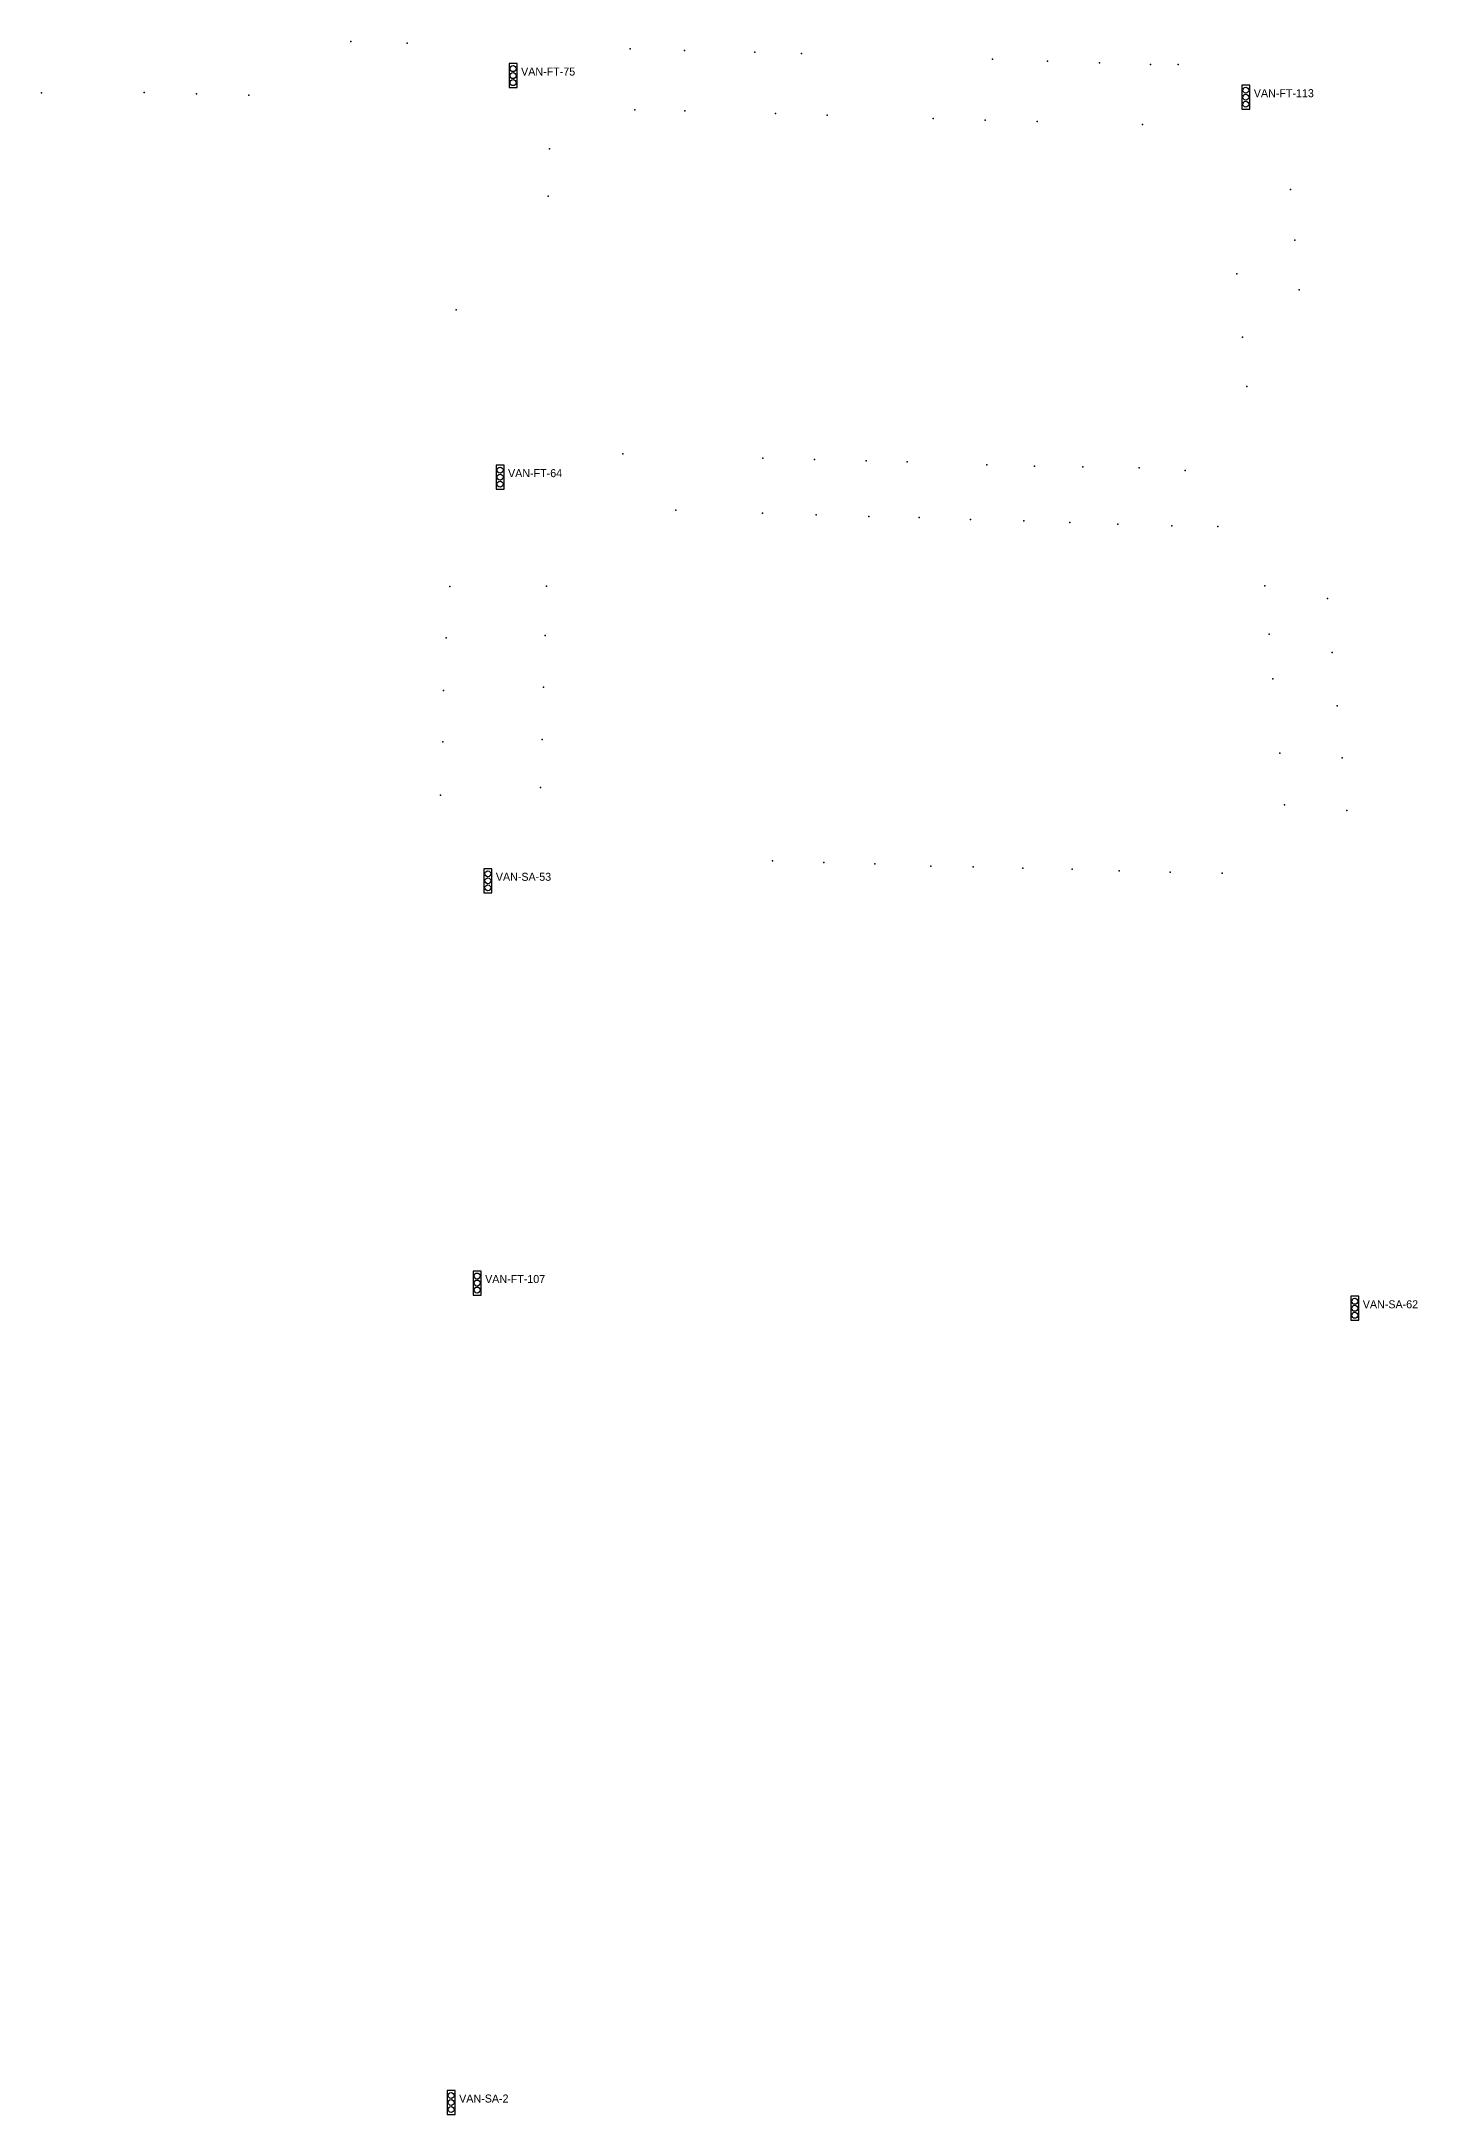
# Model space of a CAD drawing. Header units: inches. Extents: x 486474 to 494239, y 5455982 to 5460069.
# Drawn here: x 492629 to 492973, y 5458020 to 5458538 of the extents above; entities that cross this region are included whole.
import ezdxf

# ---------------------------------------------------------------- set-up
doc = ezdxf.new("R2010")
doc.units = ezdxf.units.IN
doc.header["$MEASUREMENT"] = 0
doc.layers.add('Parking Meters', color=10, linetype='Continuous')
doc.layers.add('Traffic Signals', color=10, linetype='Continuous')

msp = doc.modelspace()

# ---------------------------------------------------------------- linework, layer by layer
at = {"layer": 'Parking Meters', "color": 7}
for p in [(492705.89, 5458538.48), (492705.89, 5458538.48), (492720, 5458538.02), (492720, 5458538.02), (492775.68, 5458536.62), (492775.68, 5458536.62), (492789.31, 5458536.24), (492789.31, 5458536.24), (492806.84, 5458535.79), (492818.55, 5458535.45), (492818.55, 5458535.45), (492866.25, 5458534.07), (492880.07, 5458533.56), (492880.07, 5458533.56), (492893.01, 5458533.17), (492893.01, 5458533.17), (492905.75, 5458532.75), (492905.75, 5458532.75), (492912.73, 5458532.73), (492628.56, 5458525.61), (492628.56, 5458525.61), (492654.24, 5458525.71), (492654.24, 5458525.71), (492667.33, 5458525.42), (492667.33, 5458525.42), (492680.39, 5458525.05), (492680.39, 5458525.05), (492776.9, 5458521.4), (492776.9, 5458521.4), (492789.39, 5458521.1), (492789.39, 5458521.1), (492812.07, 5458520.44), (492812.07, 5458520.44), (492824.99, 5458520.02), (492824.99, 5458520.02), (492851.43, 5458519.25), (492851.43, 5458519.25), (492864.49, 5458518.78), (492864.49, 5458518.78), (492877.48, 5458518.44), (492877.48, 5458518.44), (492903.77, 5458517.71), (492903.77, 5458517.71), (492755.59, 5458511.63), (492755.23, 5458499.8), (492755.23, 5458499.8), (492940.77, 5458501.48), (492940.77, 5458501.48), (492941.89, 5458488.78), (492941.89, 5458488.78), (492927.32, 5458480.4), (492942.97, 5458476.4), (492942.97, 5458476.4), (492732.25, 5458471.38), (492732.25, 5458471.38), (492928.74, 5458464.55), (492928.74, 5458464.55), (492929.86, 5458452.2), (492929.86, 5458452.2), (492773.84, 5458435.4), (492773.84, 5458435.4), (492808.89, 5458434.35), (492808.89, 5458434.35), (492821.75, 5458433.97), (492821.75, 5458433.97), (492834.72, 5458433.68), (492834.72, 5458433.68), (492844.96, 5458433.37), (492844.96, 5458433.37), (492864.89, 5458432.68), (492864.89, 5458432.68), (492876.81, 5458432.31), (492876.81, 5458432.31), (492888.87, 5458432.13), (492902.92, 5458431.88), (492914.42, 5458431.2), (492914.42, 5458431.2), (492787.1, 5458421.28), (492787.1, 5458421.28), (492808.79, 5458420.58), (492808.79, 5458420.58), (492822.24, 5458420.12), (492822.24, 5458420.12), (492835.33, 5458419.76), (492835.33, 5458419.76), (492847.99, 5458419.45), (492847.99, 5458419.45), (492860.8, 5458419.02), (492860.8, 5458419.02), (492874.15, 5458418.64), (492874.15, 5458418.64), (492885.61, 5458418.22), (492885.61, 5458418.22), (492897.61, 5458417.85), (492897.61, 5458417.85), (492911.07, 5458417.36), (492911.07, 5458417.36), (492922.62, 5458417.23), (492730.6, 5458402.23), (492730.6, 5458402.23), (492754.83, 5458402.31), (492754.83, 5458402.31), (492934.36, 5458402.42), (492934.36, 5458402.42), (492949.99, 5458399.21), (492949.99, 5458399.21), (492729.72, 5458389.4), (492729.72, 5458389.4), (492754.48, 5458389.97), (492754.48, 5458389.97), (492935.45, 5458390.36), (492935.45, 5458390.36), (492951.18, 5458385.75), (492951.18, 5458385.75), (492936.39, 5458379.14), (492729.08, 5458376.23), (492729.08, 5458376.23), (492754.08, 5458377.06), (492754.08, 5458377.06), (492952.41, 5458372.44), (492952.41, 5458372.44), (492728.86, 5458363.43), (492728.86, 5458363.43), (492753.68, 5458364.02), (492753.68, 5458364.02), (492938.1, 5458360.59), (492938.1, 5458360.59), (492953.7, 5458359.43), (492953.7, 5458359.43), (492753.32, 5458351.95), (492753.32, 5458351.95), (492728.34, 5458350.1), (492939.26, 5458347.69), (492939.26, 5458347.69), (492954.87, 5458346.25), (492954.87, 5458346.25), (492811.26, 5458333.64), (492811.26, 5458333.64), (492824.15, 5458333.24), (492824.15, 5458333.24), (492836.89, 5458332.91), (492836.89, 5458332.91), (492850.86, 5458332.31), (492850.86, 5458332.31), (492861.45, 5458332.13), (492861.45, 5458332.13), (492873.85, 5458331.83), (492873.85, 5458331.83), (492886.16, 5458331.58), (492886.16, 5458331.58), (492897.93, 5458331.19), (492897.93, 5458331.19), (492910.72, 5458330.86), (492910.72, 5458330.86), (492923.66, 5458330.54)]:
    msp.add_point(p, dxfattribs=at)
at = {"layer": 'Traffic Signals', "color": 1}
for points in [[(492745.45, 5458526.95), (492747.45, 5458526.95), (492747.45, 5458532.95), (492745.45, 5458532.95)], [(492928.6, 5458521.55), (492930.6, 5458521.55), (492930.6, 5458527.55), (492928.6, 5458527.55)], [(492742.19, 5458426.57), (492744.19, 5458426.57), (492744.19, 5458432.57), (492742.19, 5458432.57)], [(492739.14, 5458325.67), (492741.14, 5458325.67), (492741.14, 5458331.67), (492739.14, 5458331.67)], [(492736.46, 5458225.12), (492738.46, 5458225.12), (492738.46, 5458231.12), (492736.46, 5458231.12)], [(492955.84, 5458218.8), (492957.84, 5458218.8), (492957.84, 5458224.8), (492955.84, 5458224.8)], [(492729.97, 5458020.27), (492731.97, 5458020.27), (492731.97, 5458026.27), (492729.97, 5458026.27)]]:
    msp.add_lwpolyline(points, close=True, dxfattribs=at)
for centre in [(492746.45, 5458531.7), (492746.45, 5458529.95), (492746.45, 5458528.2), (492929.6, 5458526.3), (492929.6, 5458524.55), (492929.6, 5458522.8), (492743.19, 5458431.32), (492743.19, 5458429.57), (492743.19, 5458427.82), (492740.14, 5458330.42), (492740.14, 5458328.67), (492740.14, 5458326.92), (492737.46, 5458229.87), (492737.46, 5458228.12), (492737.46, 5458226.37), (492956.84, 5458223.55), (492956.84, 5458221.8), (492956.84, 5458220.05), (492730.97, 5458025.02), (492730.97, 5458023.27), (492730.97, 5458021.52)]:
    msp.add_circle(centre, 0.75, dxfattribs=at)

# ---------------------------------------------------------------- texts
for s, p in [('VAN-FT-75', (492748.45, 5458529.95)), ('VAN-FT-113', (492931.6, 5458524.55)), ('VAN-FT-64', (492745.19, 5458429.57)), ('VAN-SA-53', (492742.14, 5458328.67)), ('VAN-FT-107', (492739.46, 5458228.12)), ('VAN-SA-62', (492958.84, 5458221.8)), ('VAN-SA-2', (492732.97, 5458023.27))]:
    msp.add_text(s, height=2, dxfattribs=at).set_placement(p)

doc.saveas('drawing.dxf')
